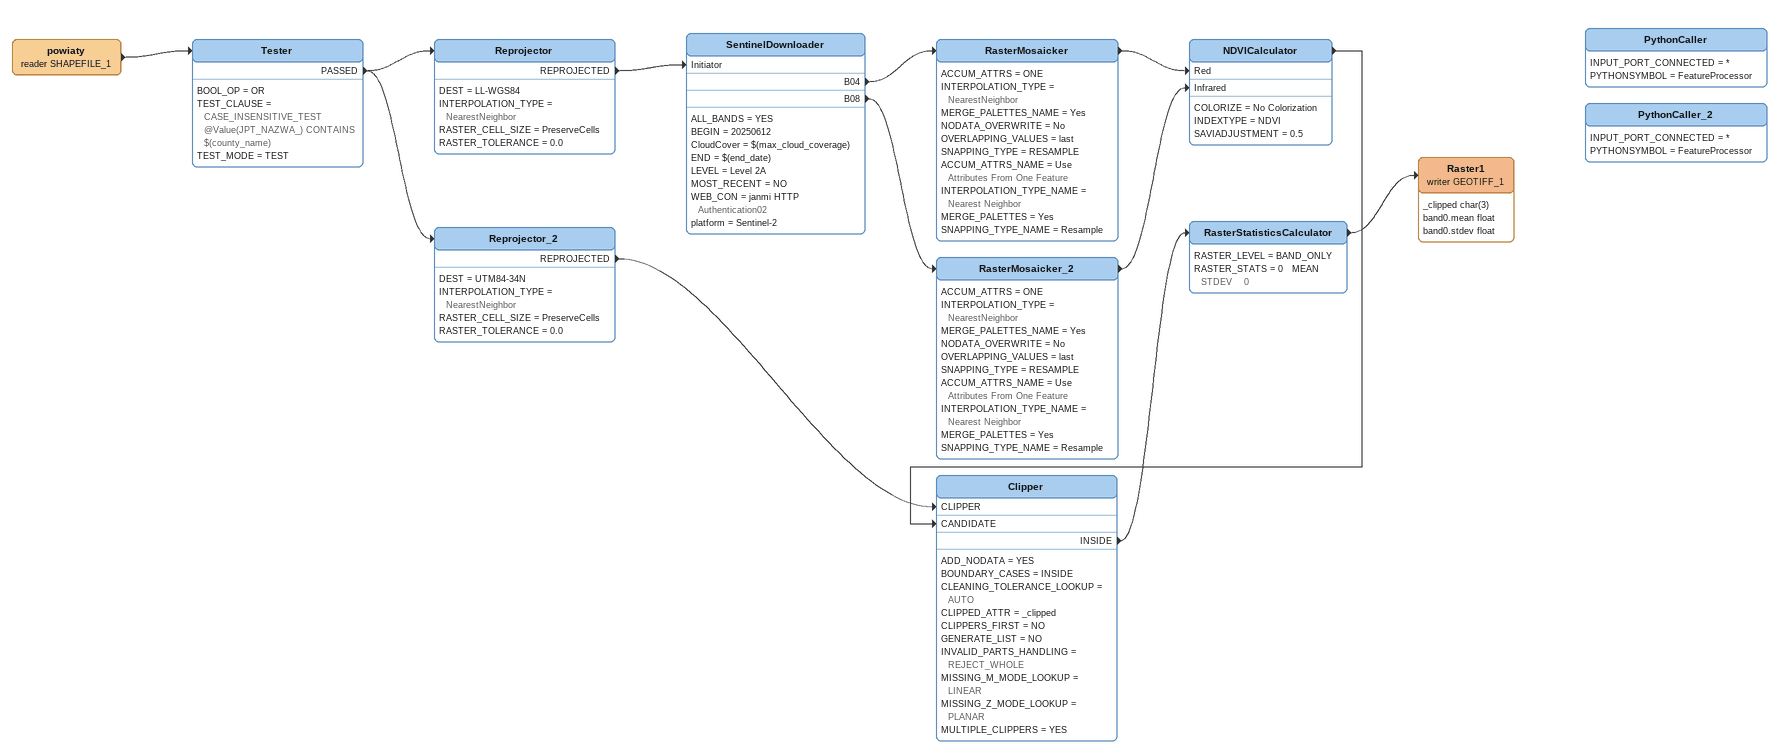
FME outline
powiaty (reader SHAPEFILE_1)
    -> Tester
Tester
    BOOL_OP = OR
    TEST_CLAUSE = CASE_INSENSITIVE_TEST @Value(JPT_NAZWA_) CONTAINS $(county_name)
    TEST_MODE = TEST
    PASSED -> Reprojector
    PASSED -> Reprojector_2
Reprojector
    DEST = LL-WGS84
    INTERPOLATION_TYPE = NearestNeighbor
    RASTER_CELL_SIZE = PreserveCells
    RASTER_TOLERANCE = 0.0
    REPROJECTED -> SentinelDownloader [Initiator]
SentinelDownloader
    ALL_BANDS = YES
    BEGIN = 20250612
    CloudCover = $(max_cloud_coverage)
    END = $(end_date)
    LEVEL = Level 2A
    MOST_RECENT = NO
    WEB_CON = janmi HTTP Authentication02
    platform = Sentinel-2
    B04 -> RasterMosaicker
    B08 -> RasterMosaicker_2
RasterMosaicker
    ACCUM_ATTRS = ONE
    INTERPOLATION_TYPE = NearestNeighbor
    MERGE_PALETTES_NAME = Yes
    NODATA_OVERWRITE = No
    OVERLAPPING_VALUES = last
    SNAPPING_TYPE = RESAMPLE
    ACCUM_ATTRS_NAME = Use Attributes From One Feature
    INTERPOLATION_TYPE_NAME = Nearest Neighbor
    MERGE_PALETTES = Yes
    SNAPPING_TYPE_NAME = Resample
    -> NDVICalculator [Red]
RasterMosaicker_2
    ACCUM_ATTRS = ONE
    INTERPOLATION_TYPE = NearestNeighbor
    MERGE_PALETTES_NAME = Yes
    NODATA_OVERWRITE = No
    OVERLAPPING_VALUES = last
    SNAPPING_TYPE = RESAMPLE
    ACCUM_ATTRS_NAME = Use Attributes From One Feature
    INTERPOLATION_TYPE_NAME = Nearest Neighbor
    MERGE_PALETTES = Yes
    SNAPPING_TYPE_NAME = Resample
    -> NDVICalculator [Infrared]
NDVICalculator
    COLORIZE = No Colorization
    INDEXTYPE = NDVI
    SAVIADJUSTMENT = 0.5
    -> Clipper [CANDIDATE]
Reprojector_2
    DEST = UTM84-34N
    INTERPOLATION_TYPE = NearestNeighbor
    RASTER_CELL_SIZE = PreserveCells
    RASTER_TOLERANCE = 0.0
    REPROJECTED -> Clipper [CLIPPER]
Clipper
    ADD_NODATA = YES
    BOUNDARY_CASES = INSIDE
    CLEANING_TOLERANCE_LOOKUP = AUTO
    CLIPPED_ATTR = _clipped
    CLIPPERS_FIRST = NO
    GENERATE_LIST = NO
    INVALID_PARTS_HANDLING = REJECT_WHOLE
    MISSING_M_MODE_LOOKUP = LINEAR
    MISSING_Z_MODE_LOOKUP = PLANAR
    MULTIPLE_CLIPPERS = YES
    INSIDE -> RasterStatisticsCalculator
RasterStatisticsCalculator
    RASTER_LEVEL = BAND_ONLY
    RASTER_STATS = 0   MEAN   STDEV    0
    -> Raster1 (writer GEOTIFF_1)
Raster1 (writer GEOTIFF_1)
    attributes: _clipped char(3), band0.mean float, band0.stdev float
PythonCaller
    INPUT_PORT_CONNECTED = *
    PYTHONSYMBOL = FeatureProcessor
PythonCaller_2
    INPUT_PORT_CONNECTED = *
    PYTHONSYMBOL = FeatureProcessor
